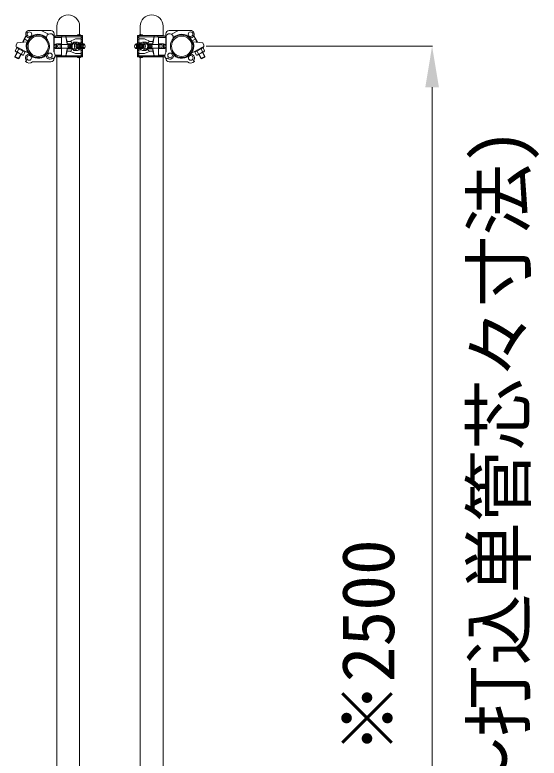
# Model space of a CAD drawing. Units: millimetres, scale not verified. Extents: x -13484 to 18716, y -23100 to 23100.
# Drawn here: x 4282 to 5405, y 19214 to 20807 of the extents above; entities that cross this region are included whole.
import ezdxf
from ezdxf.enums import TextEntityAlignment as Align

# ---------------------------------------------------------------- set-up
doc = ezdxf.new("R2010")
doc.units = ezdxf.units.MM
doc.header["$LTSCALE"] = 150
for name, color, linetype, lineweight in [('0-6_ﾎﾞﾙﾄ類', 2, 'Continuous', 18), ('0-B_寸法', 3, 'Continuous', 18), ('1-1_単管', 7, 'Continuous', 18), ('1-2_単管ｸﾗﾝﾌﾟ', 7, 'Continuous', 18)]:
    doc.layers.add(name, color=color, linetype=linetype, lineweight=lineweight)
doc.styles.add('ＭＳ ゴシック', font='')
doc.styles.get('ＭＳ ゴシック').set_extended_font_data('MS Gothic')

msp = doc.modelspace()

# ---------------------------------------------------------------- linework, layer by layer
at = {"layer": '0-6_ﾎﾞﾙﾄ類'}
for p, q in [((4286.4, 20736.5), (4287.4, 20738.3)), ((4303.8, 20727.2), (4286.4, 20736.5)), ((4304.7, 20729), (4287.4, 20738.3)), ((4290.8, 20734.2), (4287.4, 20727.9)), ((4667, 20729), (4684.3, 20738.3)), ((4685.2, 20736.5), (4667.9, 20727.2)), ((4680.9, 20734.2), (4684.3, 20727.9)), ((4685.2, 20736.5), (4684.3, 20738.3)), ((4284, 20728.7), (4298.6, 20720.9)), ((4299.4, 20729.5), (4296.1, 20723.3)), ((4304.7, 20729), (4303.8, 20727.2)), ((4667, 20729), (4667.9, 20727.2)), ((4672.3, 20729.5), (4675.6, 20723.3)), ((4687.6, 20728.7), (4673.1, 20720.9))]:
    msp.add_line(p, q, dxfattribs=at)
for points in [[(4286.4, 20736.5), (4283.1, 20730.2), (4284, 20728.7)], [(4685.2, 20736.5), (4688.6, 20730.2), (4687.6, 20728.7)], [(4303.8, 20727.2), (4300.4, 20721), (4298.6, 20720.9)], [(4667.9, 20727.2), (4671.3, 20721), (4673.1, 20720.9)]]:
    msp.add_lwpolyline(points, dxfattribs=at)
for centre, radius, start, end in [((4287, 20732.2), 4.35, 207.478, 276.246), ((4684.7, 20732.2), 4.35, 263.754, 332.522), ((4299.1, 20739.3), 16.2, 224.274, 259.45), ((4299.9, 20725.3), 4.35, 207.478, 276.246), ((4671.8, 20725.3), 4.35, 263.754, 332.522), ((4672.6, 20739.3), 16.2, 280.55, 315.726)]:
    msp.add_arc(centre, radius, start, end, dxfattribs=at)
at = {"layer": '0-B_寸法'}
for p, q in [((4691.7, 20740), (5176.8, 20740)), ((5175.8, 20652), (5175.8, 18328))]:
    msp.add_line(p, q, dxfattribs=at)
at = {"layer": '0-B_寸法', "color": 91}
msp.add_solid([(5161.2, 20652), (5175.8, 20740), (5190.5, 20652)], dxfattribs=at)
at = {"layer": '1-1_単管'}
for p, q in [((4372.2, 20763), (4372.2, 20783)), ((4420.8, 20783), (4420.8, 20764.8)), ((4550.9, 20783), (4550.9, 20764.8)), ((4599.5, 20763), (4599.5, 20783)), ((4372.2, 18344.5), (4372.2, 20717)), ((4420.8, 20715.2), (4420.8, 18344.5)), ((4599.5, 18266), (4599.5, 20717))]:
    msp.add_line(p, q, dxfattribs=at)
msp.add_lwpolyline([(4550.9, 20715.2), (4550.9, 18264), (4586.7, 18264)], dxfattribs=at)
for centre in [(4396.5, 20783), (4575.2, 20783)]:
    msp.add_arc(centre, 24.3, 0, 180, dxfattribs=at)
at = {"layer": '1-2_単管ｸﾗﾝﾌﾟ'}
for p, q in [((4305.9, 20762.7), (4298.4, 20748.7)), ((4306.5, 20761.7), (4299.6, 20748.8)), ((4359, 20773.9), (4313.3, 20773.9)), ((4353.9, 20765.7), (4338.8, 20773.8)), ((4365.5, 20727.7), (4365.5, 20762)), ((4366, 20727), (4366, 20766.9)), ((4371, 20763), (4427, 20763)), ((4383, 20760.5), (4383, 20763)), ((4391, 20760.5), (4391, 20763)), ((4424, 20763), (4424, 20745)), ((4427, 20763), (4427, 20745)), ((4544.7, 20763), (4544.7, 20745)), ((4600.7, 20763), (4544.7, 20763)), ((4547.7, 20763), (4547.7, 20745)), ((4580.7, 20760.5), (4580.7, 20763)), ((4588.7, 20760.5), (4588.7, 20763)), ((4605.7, 20727), (4605.7, 20766.9)), ((4606.2, 20727.7), (4606.2, 20762)), ((4612.7, 20773.9), (4658.4, 20773.9)), ((4617.8, 20765.7), (4632.9, 20773.8)), ((4665.2, 20761.7), (4672.1, 20748.8)), ((4665.7, 20762.7), (4673.3, 20748.7)), ((4301.4, 20754.3), (4303, 20755.3)), ((4302.2, 20755.7), (4311, 20751)), ((4308.3, 20749.5), (4309.7, 20749)), ((4308.9, 20749.3), (4313.6, 20757.9)), ((4309.1, 20747.5), (4314.8, 20758)), ((4310.3, 20749.6), (4310.2, 20751.4)), ((4366.1, 20759), (4382, 20759)), ((4371, 20760.5), (4427, 20760.5)), ((4382, 20759), (4382, 20721)), ((4393.9, 20750.5), (4391, 20760.5)), ((4412, 20755.6), (4399.9, 20750.5)), ((4408.8, 20749), (4416, 20749)), ((4412, 20755.6), (4423, 20755.6)), ((4418.6, 20747.6), (4423, 20747.6)), ((4424, 20759.5), (4427, 20759.5)), ((4424, 20758.5), (4427, 20758.5)), ((4600.7, 20760.5), (4544.7, 20760.5)), ((4547.7, 20759.5), (4544.7, 20759.5)), ((4547.7, 20758.5), (4544.7, 20758.5)), ((4559.7, 20755.6), (4548.7, 20755.6)), ((4553.1, 20747.6), (4548.7, 20747.6)), ((4562.9, 20749), (4555.6, 20749)), ((4559.7, 20755.6), (4571.8, 20750.5)), ((4577.8, 20750.5), (4580.7, 20760.5)), ((4605.6, 20759), (4589.7, 20759)), ((4589.7, 20759), (4589.7, 20721)), ((4662.6, 20747.5), (4656.9, 20758)), ((4662.7, 20749.3), (4658.1, 20757.9)), ((4669.5, 20755.7), (4660.7, 20751)), ((4661.4, 20749.6), (4661.5, 20751.4)), ((4663.4, 20749.5), (4662, 20749)), ((4670.2, 20754.3), (4668.7, 20755.3)), ((4287.2, 20738.3), (4285.9, 20737.1)), ((4287.2, 20738.3), (4310.7, 20725.8)), ((4370, 20744.9), (4370, 20735.1)), ((4371, 20745), (4382, 20745)), ((4371, 20745), (4371, 20735)), ((4371, 20735), (4382, 20735)), ((4375.3, 20744), (4404.6, 20744)), ((4375.3, 20736), (4404.6, 20736)), ((4379, 20745), (4379, 20735)), ((4393.9, 20745.5), (4405.3, 20745.5)), ((4393.9, 20734.5), (4405.3, 20734.5)), ((4397.9, 20745), (4405, 20745)), ((4397.9, 20735), (4405, 20735)), ((4406.5, 20745.5), (4411.5, 20745.5)), ((4406.5, 20734.5), (4411.5, 20734.5)), ((4408.8, 20731), (4416, 20731)), ((4414.1, 20744), (4429, 20744)), ((4414.1, 20736), (4429, 20736)), ((4415.1, 20745), (4429.9, 20745)), ((4415.1, 20735), (4429.9, 20735)), ((4418.6, 20732.4), (4423, 20732.4)), ((4424, 20717), (4424, 20735)), ((4427, 20735), (4427, 20717)), ((4430.6, 20744.7), (4429.9, 20745)), ((4430.6, 20735.2), (4429.9, 20735)), ((4541, 20744.7), (4541.8, 20745)), ((4541, 20735.2), (4541.8, 20735)), ((4556.6, 20745), (4541.8, 20745)), ((4556.6, 20735), (4541.8, 20735)), ((4557.6, 20744), (4542.6, 20744)), ((4557.6, 20736), (4542.6, 20736)), ((4544.7, 20735), (4544.7, 20717)), ((4547.7, 20717), (4547.7, 20735)), ((4553.1, 20732.4), (4548.7, 20732.4)), ((4562.9, 20731), (4555.6, 20731)), ((4565.2, 20745.5), (4560.2, 20745.5)), ((4565.2, 20734.5), (4560.2, 20734.5)), ((4577.8, 20745.5), (4566.4, 20745.5)), ((4577.8, 20734.5), (4566.4, 20734.5)), ((4573.8, 20745), (4566.6, 20745)), ((4573.8, 20735), (4566.6, 20735)), ((4596.4, 20744), (4567.1, 20744)), ((4596.4, 20736), (4567.1, 20736)), ((4600.7, 20745), (4589.7, 20745)), ((4600.7, 20735), (4589.7, 20735)), ((4592.7, 20745), (4592.7, 20735)), ((4600.7, 20745), (4600.7, 20735)), ((4601.7, 20744.9), (4601.7, 20735.1)), ((4684.5, 20738.3), (4661, 20725.8)), ((4684.5, 20738.3), (4685.8, 20737.1)), ((4286.9, 20727.2), (4282.2, 20718.4)), ((4291.1, 20713.7), (4282.2, 20718.4)), ((4287.8, 20726.7), (4282.4, 20716.6)), ((4294.9, 20722.9), (4289.5, 20712.9)), ((4295.7, 20722.5), (4291.1, 20713.7)), ((4364.9, 20712.7), (4362.8, 20714.8)), ((4368.2, 20721), (4382, 20721)), ((4371, 20719.5), (4427, 20719.5)), ((4371, 20717), (4427, 20717)), ((4382, 20721), (4380.4, 20719.5)), ((4383, 20717), (4383, 20719.5)), ((4393.9, 20729.5), (4391, 20719.5)), ((4391, 20717), (4391, 20719.5)), ((4412, 20724.4), (4399.9, 20729.5)), ((4412, 20724.4), (4423, 20724.4)), ((4424, 20721.5), (4427, 20721.5)), ((4424, 20720.5), (4427, 20720.5)), ((4547.7, 20721.5), (4544.7, 20721.5)), ((4547.7, 20720.5), (4544.7, 20720.5)), ((4600.7, 20719.5), (4544.7, 20719.5)), ((4600.7, 20717), (4544.7, 20717)), ((4559.7, 20724.4), (4548.7, 20724.4)), ((4559.7, 20724.4), (4571.8, 20729.5)), ((4577.8, 20729.5), (4580.7, 20719.5)), ((4580.7, 20717), (4580.7, 20719.5)), ((4588.7, 20717), (4588.7, 20719.5)), ((4603.5, 20721), (4589.7, 20721)), ((4589.7, 20721), (4591.2, 20719.5)), ((4606.7, 20712.7), (4608.9, 20714.8)), ((4675.9, 20722.5), (4680.6, 20713.7)), ((4676.8, 20722.9), (4682.2, 20712.9)), ((4680.6, 20713.7), (4689.4, 20718.4)), ((4683.9, 20726.7), (4689.3, 20716.6)), ((4684.8, 20727.2), (4689.4, 20718.4)), ((4289.5, 20712.9), (4291.1, 20713.7)), ((4304.9, 20707.3), (4307.1, 20709.4)), ((4359, 20706.7), (4319.9, 20706.7)), ((4612.7, 20706.7), (4651.8, 20706.7)), ((4666.8, 20707.3), (4664.6, 20709.4)), ((4682.2, 20712.9), (4680.6, 20713.7))]:
    msp.add_line(p, q, dxfattribs=at)
for points in [[(4284.8, 20742.2), (4286.8, 20747.7), (4308.3, 20749.5)], [(4391, 20760.5), (4393.9, 20745.5), (4393.9, 20750.5), (4399.9, 20750.5)], [(4580.7, 20760.5), (4577.8, 20745.5), (4577.8, 20750.5), (4571.8, 20750.5)], [(4686.9, 20742.2), (4684.9, 20747.7), (4663.4, 20749.5)], [(4391, 20719.5), (4393.9, 20734.5), (4393.9, 20729.5), (4399.9, 20729.5)], [(4580.7, 20719.5), (4577.8, 20734.5), (4577.8, 20729.5), (4571.8, 20729.5)], [(4289.5, 20712.9), (4282.4, 20716.6), (4282.2, 20718.4)], [(4682.2, 20712.9), (4689.3, 20716.6), (4689.4, 20718.4)]]:
    msp.add_lwpolyline(points, dxfattribs=at)
for centre, radius in [((4313.3, 20765.9), 5), ((4332.2, 20740), 21.8), ((4639.5, 20740), 21.8), ((4658.4, 20765.9), 5), ((4312.7, 20715), 5), ((4357.2, 20720.5), 5), ((4614.5, 20720.5), 5), ((4659, 20715), 5)]:
    msp.add_circle(centre, radius, dxfattribs=at)
for centre, radius, start, end in [((4313.3, 20765.9), 8, 89.555, 294.53), ((4332.2, 20740), 24.3, 158.23, 141.61), ((4332.2, 20740), 25.8, 46.062, 136.061), ((4358.1, 20758.9), 8, 22.798, 204.53), ((4359, 20766.9), 7, 0, 90), ((4371, 20758), 5, 90, 180), ((4419.4, 20758.7), 6.25, 43.038, 136.962), ((4552.2, 20758.7), 6.25, 43.038, 136.962), ((4600.7, 20758), 5, 0, 90), ((4612.7, 20766.9), 7, 90, 180), ((4613.6, 20758.9), 8, 335.47, 157.202), ((4639.5, 20740), 24.3, 38.39, 21.77), ((4639.5, 20740), 25.8, 43.939, 133.938), ((4658.4, 20765.9), 8, 245.47, 90.445), ((4332.2, 20740), 25.8, 158.301, 221.08), ((4371, 20758), 2.5, 90, 156.422), ((4399.9, 20745.5), 5, 0, 90), ((4414.4, 20740), 10.6, 121.891, 238.109), ((4414.4, 20740), 9.6, 110.364, 249.636), ((4419.4, 20740), 9.6, 110.364, 249.636), ((4412.7, 20740), 9.6, 31.388, 69.636), ((4423, 20751.6), 4, 270, 90), ((4548.7, 20751.6), 4, 90, 270), ((4559, 20740), 9.6, 110.364, 148.612), ((4552.3, 20740), 9.6, 290.364, 69.636), ((4557.3, 20740), 9.6, 290.364, 69.636), ((4557.3, 20740), 10.6, 301.891, 58.109), ((4571.8, 20745.5), 5, 90, 180), ((4600.7, 20758), 2.5, 23.578, 90), ((4639.5, 20740), 25.8, 318.92, 21.699), ((4289.5, 20740.5), 5, 159.862, 224.13), ((4371, 20740), 5, 90, 270), ((4379.8, 20740), 6, 138.19, 221.81), ((4379.8, 20740), 6, 123.557, 123.564), ((4402.8, 20740), 7, 134.415, 225.585), ((4404.8, 20740), 7, 134.415, 225.585), ((4406.8, 20740), 7, 134.415, 225.585), ((4399.9, 20734.5), 5, 270, 0), ((4408.8, 20740), 7, 134.415, 225.585), ((4419.4, 20740), 6.6, 130.749, 229.251), ((4420.8, 20740), 7, 134.415, 225.585), ((4422.8, 20740), 7, 134.415, 225.585), ((4412.7, 20740), 9.6, 290.364, 328.612), ((4424.8, 20740), 7, 134.415, 225.585), ((4426.8, 20740), 7, 134.415, 225.585), ((4428.8, 20740), 7, 134.415, 225.585), ((4423, 20728.4), 4, 270, 90), ((4430.8, 20740), 7, 134.415, 225.585), ((4432.8, 20740), 7, 134.415, 225.585), ((4434.8, 20740), 7, 134.415, 225.585), ((4435.8, 20740), 7, 137.22, 222.78), ((4427, 20740), 6, 307.592, 52.408), ((4544.7, 20740), 6, 127.592, 232.408), ((4535.9, 20740), 7, 317.22, 42.78), ((4536.9, 20740), 7, 314.415, 45.585), ((4538.9, 20740), 7, 314.415, 45.585), ((4548.7, 20728.4), 4, 90, 270), ((4540.9, 20740), 7, 314.415, 45.585), ((4542.9, 20740), 7, 314.415, 45.585), ((4544.9, 20740), 7, 314.415, 45.585), ((4559, 20740), 9.6, 211.388, 249.636), ((4546.9, 20740), 7, 314.415, 45.585), ((4548.9, 20740), 7, 314.415, 45.585), ((4550.9, 20740), 7, 314.415, 45.585), ((4552.3, 20740), 6.6, 310.749, 49.251), ((4571.8, 20734.5), 5, 180, 270), ((4562.9, 20740), 7, 314.415, 45.585), ((4564.9, 20740), 7, 314.415, 45.585), ((4566.9, 20740), 7, 314.415, 45.585), ((4568.9, 20740), 7, 314.415, 45.585), ((4591.9, 20740), 6, 56.436, 56.443), ((4591.9, 20740), 6, 303.538, 303.557), ((4591.9, 20740), 6, 318.19, 41.81), ((4600.7, 20740), 5, 270, 90), ((4682.2, 20740.5), 5, 315.87, 20.138), ((4312.7, 20715), 8, 71.788, 224.862), ((4332.2, 20740), 25.8, 221.076, 311.075), ((4357.2, 20720.5), 8, 161.788, 314.862), ((4357.2, 20720.5), 11, 314.862, 40.876), ((4371, 20722), 5, 231.658, 270), ((4371, 20722), 2.5, 203.578, 270), ((4419.4, 20721.3), 6.25, 223.038, 316.962), ((4552.2, 20721.3), 6.25, 223.038, 316.962), ((4600.7, 20722), 2.5, 270, 336.422), ((4600.7, 20722), 5, 270, 308.342), ((4614.5, 20720.5), 11, 139.124, 225.138), ((4614.5, 20720.5), 8, 225.138, 18.212), ((4639.5, 20740), 25.8, 228.925, 318.924), ((4659, 20715), 8, 315.138, 108.212), ((4312.7, 20715), 11, 224.862, 310.876), ((4359, 20713.7), 7, 270, 0), ((4612.7, 20713.7), 7, 180, 270), ((4659, 20715), 11, 229.124, 315.138)]:
    msp.add_arc(centre, radius, start, end, dxfattribs=at)

# ---------------------------------------------------------------- texts
at = {"layer": '0-B_寸法', "style": 'ＭＳ ゴシック'}
for s, p in [('(プレコン～打込単管芯々寸法)', (5408.8, 18414.8)), ('※2500', (5128.5, 19223.1))]:
    msp.add_text(s, height=112.6, rotation=90, dxfattribs=at).set_placement(p, align=Align.BOTTOM_LEFT)

doc.saveas('drawing.dxf')
